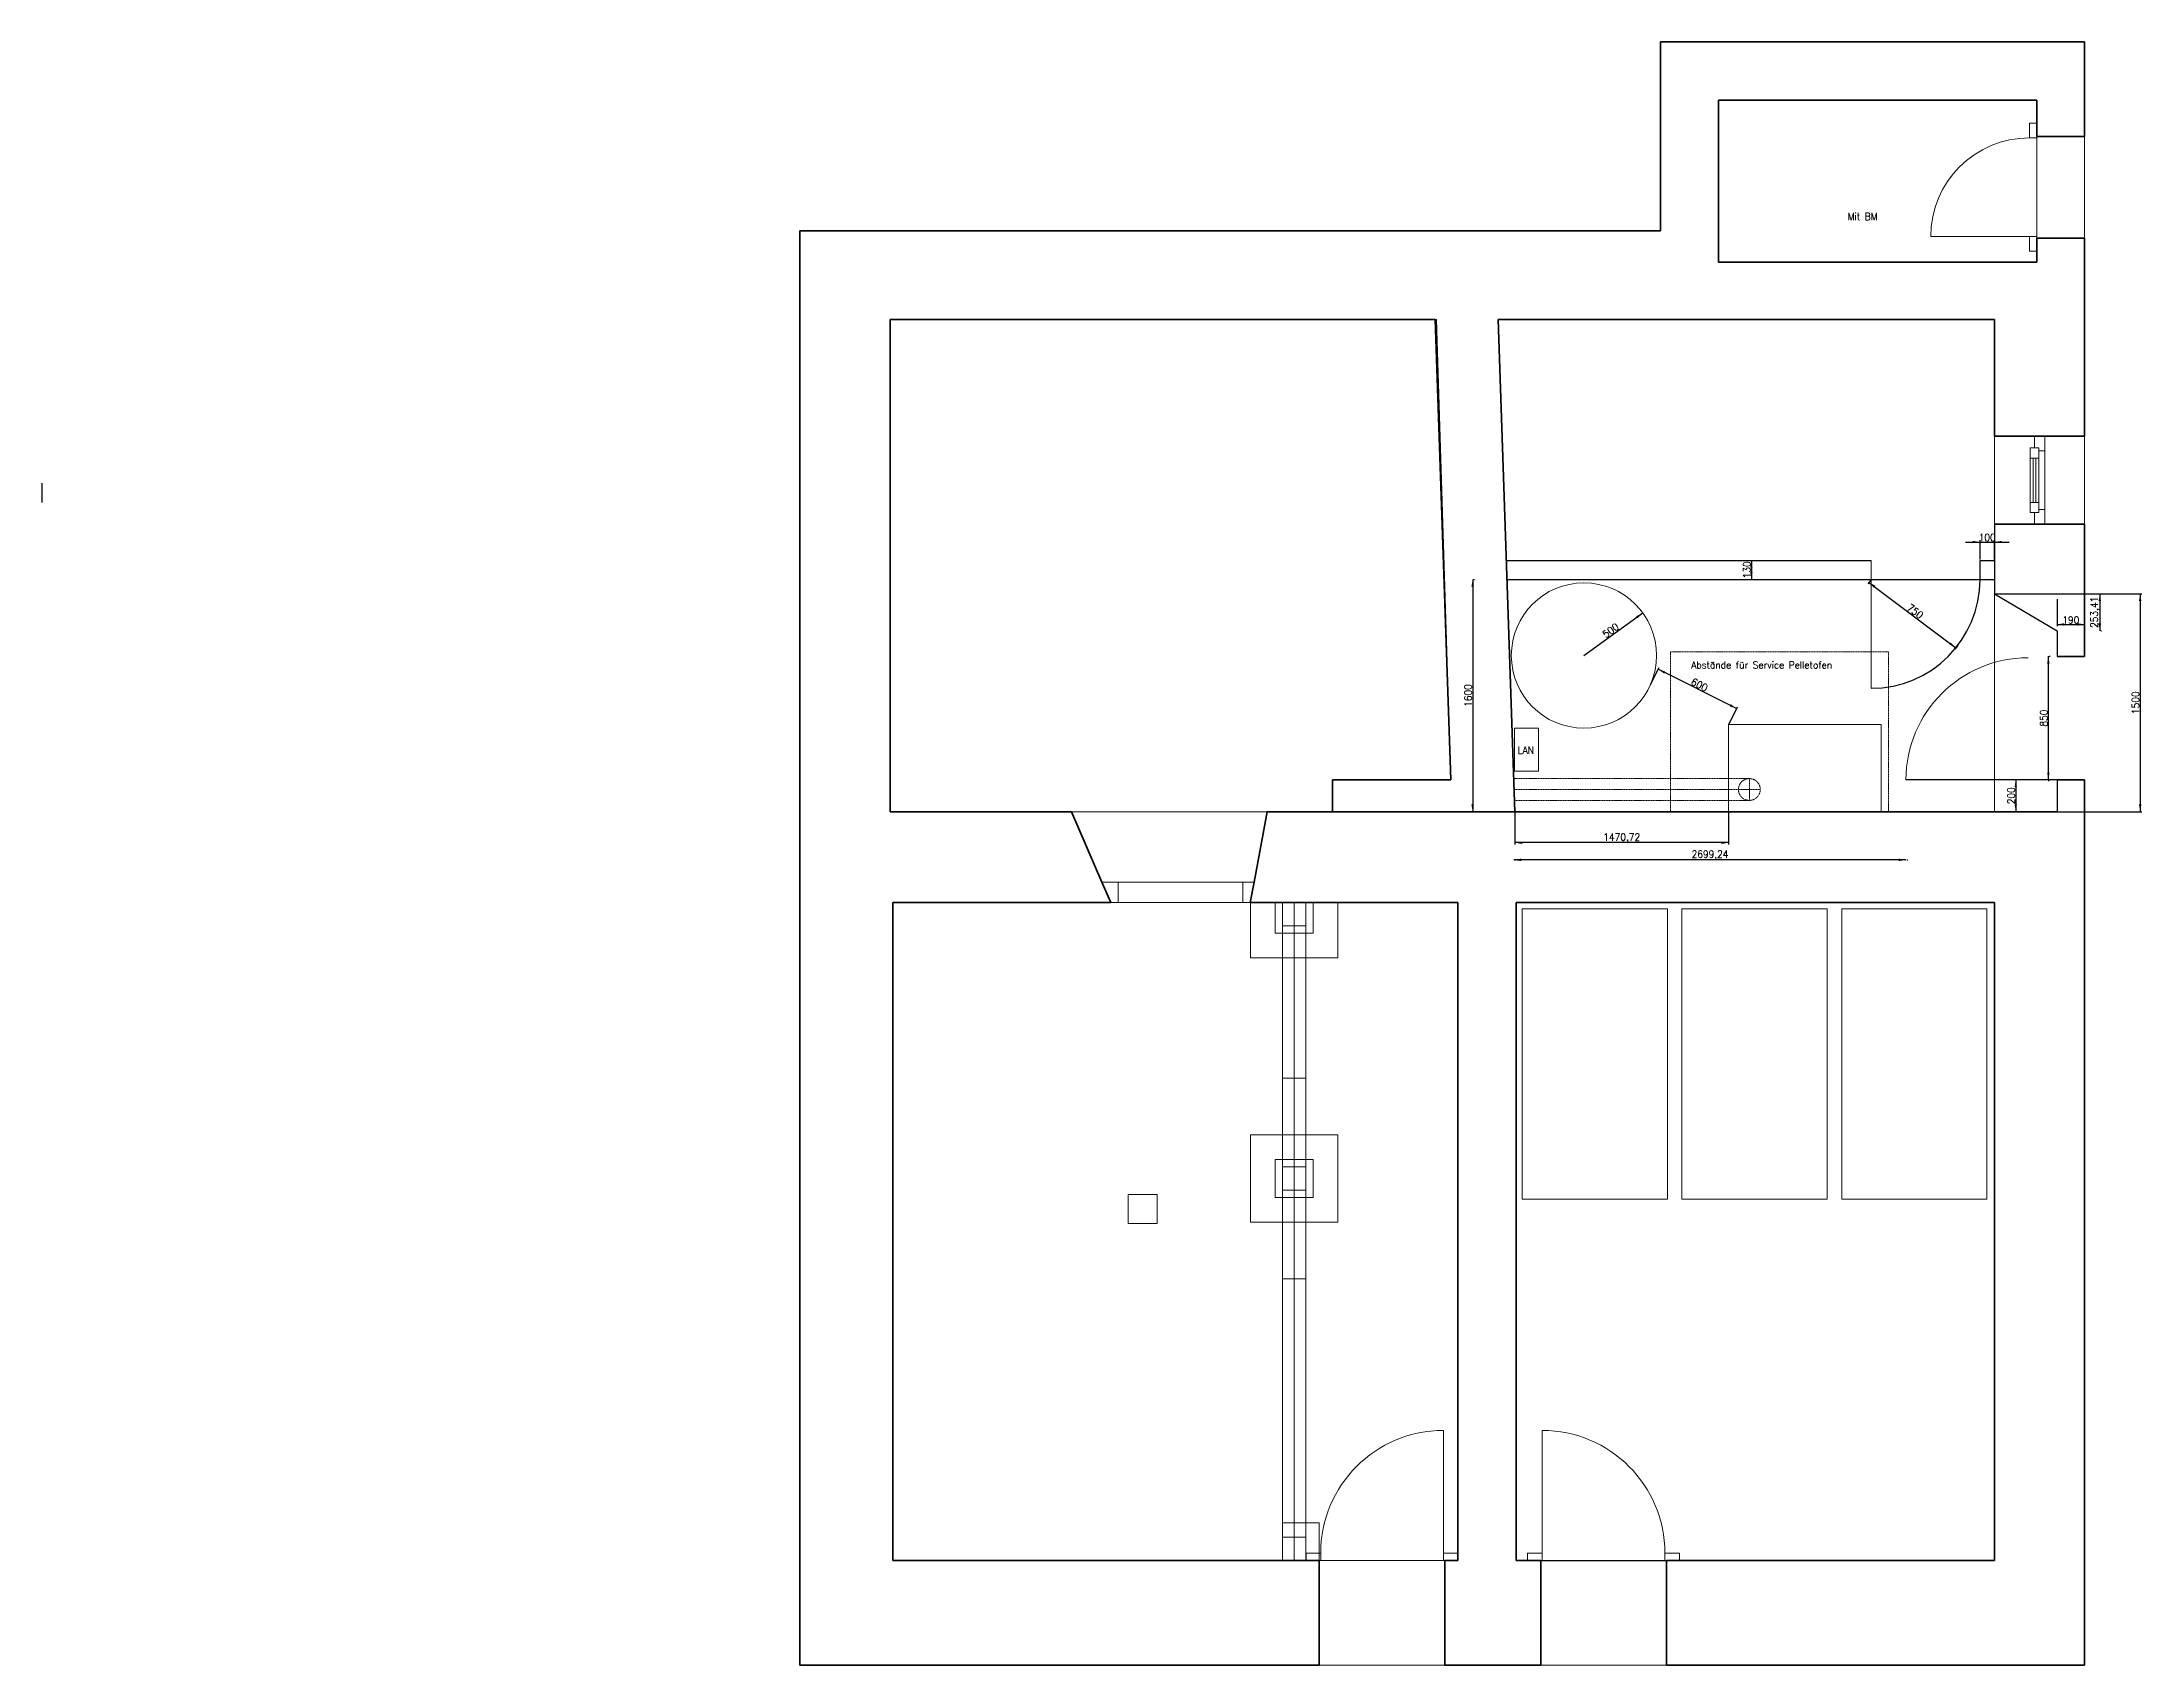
# Model space of a CAD drawing. Header units: millimetres. Extents: x -14546 to 9144, y -9557 to 1648.
# Drawn here: x -14546 to -87, y -9527 to 1648 of the extents above; entities that cross this region are included whole.
import ezdxf

# ---------------------------------------------------------------- set-up
doc = ezdxf.new("R2010")
doc.units = ezdxf.units.MM
doc.linetypes.add('DASHEDTINY', pattern=[2.8575, 1.905, -0.9525])
for name, color, linetype, lineweight in [('001 Bemassungen', 7, 'CONTINUOUS', 0), ('006 Hilfslinie Ofenzonen', 7, 'DASHEDTINY', 0), ('008 Heizung', 7, 'CONTINUOUS', 0), ('100 Betriebsmittel', 7, 'CONTINUOUS', 0), ('LAN Decke', 3, 'CONTINUOUS', 18)]:
    doc.layers.add(name, color=color, linetype=linetype, lineweight=lineweight)
for name, color, linetype in [('010 Aussenwände', 7, 'CONTINUOUS'), ('010 Fenster', 7, 'CONTINUOUS'), ('010 Türen', 7, 'CONTINUOUS'), ('015 Innenwände', 7, 'CONTINUOUS'), ('020 Stützen', 7, 'CONTINUOUS'), ('020 Stützen Neu', 7, 'CONTINUOUS'), ('035 Decken', 7, 'CONTINUOUS'), ('035 Decken Neu', 7, 'CONTINUOUS'), ('036 Deckenbalken Neu', 7, 'CONTINUOUS'), ('080 Raumdefinitionen innen Kontur', 7, 'CONTINUOUS')]:
    doc.layers.add(name, color=color, linetype=linetype)
doc.styles.get("Standard").update_dxf_attribs({"font": 'standard'})
doc.dimstyles.get("Standard").update_dxf_attribs({"dimscale": 10, "dimtxt": 5, "dimasz": 5, "dimexe": 1.25, "dimexo": 0.625, "dimtad": 0, "dimtoh": 1, "dimtxsty": 'standard', "dimcen": 0.09, "dimadec": 0, "dimazin": 0, "dimtfac": 1, "dimtdec": 4, "dimtofl": 0, "dimtmove": 0, "dimatfit": 3, "dimfxl": 1, "dimtolj": 1, "dimtzin": 0, "dimarcsym": 0})

# ---------------------------------------------------------------- blocks, each defined once
blk = doc.blocks.new('*D1')
at = {"layer": '001 Bemassungen', "color": 0, "linetype": 'ByBlock', "lineweight": -2}
for p, q in [((-1302, -1795), (-1002, -1795)), ((-1202, -1916), (-1202, -1782)), ((-1102, -1916), (-1102, -1782))]:
    blk.add_line(p, q, dxfattribs=at)
for points in [[(-1202, -1795), (-1252, -1803), (-1252, -1787)], [(-1102, -1795), (-1052, -1787), (-1052, -1803)]]:
    blk.add_solid(points, dxfattribs=at)
at = {"layer": '001 Bemassungen', "color": 0, "linetype": 'CONTINUOUS', "lineweight": -2, "insert": (-1152, -1764), "char_height": 50, "width": 88.89, "attachment_point": 5}
blk.add_mtext('100', dxfattribs=at)
blk = doc.blocks.new('*D2')
at = {"layer": '001 Bemassungen', "color": 0, "linetype": 'ByBlock', "lineweight": -2}
for p, q in [((-1955, -2057), (-1975, -2083)), ((-1967, -2073), (-1368, -2523)), ((-1356, -2508), (-1375, -2533))]:
    blk.add_line(p, q, dxfattribs=at)
for points in [[(-1967, -2073), (-1922, -2096), (-1932, -2110)], [(-1368, -2523), (-1413, -2500), (-1403, -2487)]]:
    blk.add_solid(points, dxfattribs=at)
at = {"layer": '001 Bemassungen', "color": 0, "linetype": 'CONTINUOUS', "lineweight": -2, "insert": (-1649, -2273), "char_height": 50, "width": 100, "attachment_point": 5, "rotation": 323.0907}
blk.add_mtext('750', dxfattribs=at)
blk = doc.blocks.new('*D3')
at = {"layer": '001 Bemassungen', "color": 0, "linetype": 'ByBlock', "lineweight": -2}
for p, q in [((-4404, -3658), (-4404, -3878)), ((-2933, -3658), (-2933, -3878)), ((-2933, -3865), (-4404, -3865))]:
    blk.add_line(p, q, dxfattribs=at)
for points in [[(-4404, -3865), (-4354, -3857), (-4354, -3874)], [(-2933, -3865), (-2983, -3874), (-2983, -3857)]]:
    blk.add_solid(points, dxfattribs=at)
at = {"layer": '001 Bemassungen', "color": 0, "linetype": 'CONTINUOUS', "lineweight": -2, "insert": (-3669, -3834), "char_height": 50, "width": 230.56, "attachment_point": 5, "rotation": 359.9968}
blk.add_mtext('1470,72', dxfattribs=at)
blk = doc.blocks.new('*D4')
at = {"layer": '001 Bemassungen', "color": 0, "linetype": 'ByBlock', "lineweight": -2}
for p, q in [((-1712, -3984), (-4411, -3984)), ((-4405, -3984), (-4398, -3984)), ((-1705, -3984), (-1699, -3984))]:
    blk.add_line(p, q, dxfattribs=at)
for points in [[(-4411, -3984), (-4361, -3975), (-4361, -3992)], [(-1712, -3984), (-1762, -3992), (-1762, -3975)]]:
    blk.add_solid(points, dxfattribs=at)
at = {"layer": '001 Bemassungen', "color": 0, "linetype": 'CONTINUOUS', "lineweight": -2, "insert": (-3061, -3952), "char_height": 50, "width": 241.67, "attachment_point": 5}
blk.add_mtext('2699,24', dxfattribs=at)
blk = doc.blocks.new('*D5')
at = {"layer": '001 Bemassungen', "color": 0, "linetype": 'ByBlock', "lineweight": -2}
for p, q in [((-3471, -2777), (-3412, -2660)), ((-2878, -2941), (-3418, -2671)), ((-2930, -3047), (-2872, -2930))]:
    blk.add_line(p, q, dxfattribs=at)
for points in [[(-3418, -2671), (-3370, -2686), (-3377, -2701)], [(-2878, -2941), (-2926, -2926), (-2919, -2911)]]:
    blk.add_solid(points, dxfattribs=at)
at = {"layer": '001 Bemassungen', "color": 0, "linetype": 'CONTINUOUS', "lineweight": -2, "insert": (-3134, -2778), "char_height": 50, "width": 100, "attachment_point": 5, "rotation": 333.4477}
blk.add_mtext('600', dxfattribs=at)
blk = doc.blocks.new('*D6')
at = {"layer": '001 Bemassungen', "color": 0, "linetype": 'ByBlock', "lineweight": -2}
blk.add_line((-3929, -2576), (-3524, -2283), dxfattribs=at)
blk.add_solid([(-3524, -2283), (-3560, -2319), (-3570, -2306)], dxfattribs=at)
at = {"layer": '001 Bemassungen', "color": 0, "linetype": 'CONTINUOUS', "lineweight": -2, "insert": (-3745, -2404), "char_height": 50, "width": 100, "attachment_point": 5, "rotation": 35.9109}
blk.add_mtext('500', dxfattribs=at)
blk = doc.blocks.new('*D7')
at = {"layer": '001 Bemassungen', "color": 0, "linetype": 'ByBlock', "lineweight": -2}
for p, q in [((-2776, -1922), (-2776, -2052)), ((-2770, -1922), (-2764, -1922)), ((-2770, -2052), (-2764, -2052))]:
    blk.add_line(p, q, dxfattribs=at)
for points in [[(-2776, -1922), (-2768, -1972), (-2784, -1972)], [(-2776, -2052), (-2784, -2002), (-2768, -2002)]]:
    blk.add_solid(points, dxfattribs=at)
at = {"layer": '001 Bemassungen', "color": 0, "linetype": 'CONTINUOUS', "lineweight": -2, "insert": (-2807, -1987), "char_height": 50, "width": 88.89, "attachment_point": 5, "rotation": 90}
blk.add_mtext('130', dxfattribs=at)
blk = doc.blocks.new('*D8')
at = {"layer": '001 Bemassungen', "color": 0, "linetype": 'ByBlock', "lineweight": -2}
for p, q in [((-4695, -2052), (-4695, -3652)), ((-4689, -2052), (-4683, -2052)), ((-4689, -3652), (-4683, -3652))]:
    blk.add_line(p, q, dxfattribs=at)
for points in [[(-4695, -2052), (-4687, -2102), (-4704, -2102)], [(-4695, -3652), (-4704, -3602), (-4687, -3602)]]:
    blk.add_solid(points, dxfattribs=at)
at = {"layer": '001 Bemassungen', "color": 0, "linetype": 'CONTINUOUS', "lineweight": -2, "insert": (-4727, -2852), "char_height": 50, "width": 127.78, "attachment_point": 5, "rotation": 90}
blk.add_mtext('1600', dxfattribs=at)
blk = doc.blocks.new('*D9')
at = {"layer": '001 Bemassungen', "color": 0, "linetype": 'ByBlock', "lineweight": -2}
for p, q in [((-732, -2582), (-732, -3432)), ((-725, -2582), (-719, -2582)), ((-725, -3432), (-719, -3432))]:
    blk.add_line(p, q, dxfattribs=at)
for points in [[(-732, -2582), (-723, -2632), (-740, -2632)], [(-732, -3432), (-740, -3382), (-723, -3382)]]:
    blk.add_solid(points, dxfattribs=at)
at = {"layer": '001 Bemassungen', "color": 0, "linetype": 'CONTINUOUS', "lineweight": -2, "insert": (-763, -3007), "char_height": 50, "width": 100, "attachment_point": 5, "rotation": 90}
blk.add_mtext('850', dxfattribs=at)
blk = doc.blocks.new('*D10')
at = {"layer": '001 Bemassungen', "color": 0, "linetype": 'ByBlock', "lineweight": -2}
for p, q in [((-1095, -2152), (-87, -2152)), ((-99, -2152), (-99, -3652)), ((-1095, -3652), (-87, -3652))]:
    blk.add_line(p, q, dxfattribs=at)
for points in [[(-99, -2152), (-91, -2202), (-108, -2202)], [(-99, -3652), (-108, -3602), (-91, -3602)]]:
    blk.add_solid(points, dxfattribs=at)
at = {"layer": '001 Bemassungen', "color": 0, "linetype": 'CONTINUOUS', "lineweight": -2, "insert": (-131, -2902), "char_height": 50, "width": 127.78, "attachment_point": 5, "rotation": 89.9999}
blk.add_mtext('1500', dxfattribs=at)
blk = doc.blocks.new('*D11')
at = {"layer": '001 Bemassungen', "color": 0, "linetype": 'ByBlock', "lineweight": -2}
for p, q in [((-377, -2152), (-377, -2406)), ((-371, -2152), (-365, -2152)), ((-371, -2406), (-365, -2406))]:
    blk.add_line(p, q, dxfattribs=at)
for points in [[(-377, -2152), (-369, -2202), (-386, -2202)], [(-377, -2406), (-386, -2356), (-369, -2356)]]:
    blk.add_solid(points, dxfattribs=at)
at = {"layer": '001 Bemassungen', "color": 0, "linetype": 'CONTINUOUS', "lineweight": -2, "insert": (-408, -2279), "char_height": 50, "width": 191.67, "attachment_point": 5, "rotation": 90}
blk.add_mtext('253,41', dxfattribs=at)
blk = doc.blocks.new('*D12')
at = {"layer": '001 Bemassungen', "color": 0, "linetype": 'ByBlock', "lineweight": -2}
for p, q in [((-672, -2189), (-672, -2375)), ((-482, -2189), (-482, -2375)), ((-672, -2363), (-482, -2363))]:
    blk.add_line(p, q, dxfattribs=at)
for points in [[(-672, -2363), (-622, -2354), (-622, -2371)], [(-482, -2363), (-532, -2371), (-532, -2354)]]:
    blk.add_solid(points, dxfattribs=at)
at = {"layer": '001 Bemassungen', "color": 0, "linetype": 'CONTINUOUS', "lineweight": -2, "insert": (-577, -2332), "char_height": 50, "width": 88.89, "attachment_point": 5}
blk.add_mtext('190', dxfattribs=at)
blk = doc.blocks.new('*D13')
at = {"layer": '001 Bemassungen', "color": 0, "linetype": 'ByBlock', "lineweight": -2}
for p, q in [((-678, -3432), (-968, -3432)), ((-956, -3432), (-956, -3652)), ((-678, -3652), (-968, -3652))]:
    blk.add_line(p, q, dxfattribs=at)
for points in [[(-956, -3432), (-948, -3482), (-964, -3482)], [(-956, -3652), (-964, -3602), (-948, -3602)]]:
    blk.add_solid(points, dxfattribs=at)
at = {"layer": '001 Bemassungen', "color": 0, "linetype": 'CONTINUOUS', "lineweight": -2, "insert": (-987, -3542), "char_height": 50, "width": 100, "attachment_point": 5, "rotation": 90}
blk.add_mtext('200', dxfattribs=at)

msp = doc.modelspace()

# ---------------------------------------------------------------- linework, layer by layer
at = {"layer": '006 Hilfslinie Ofenzonen'}
for p, q in [((-4403.993, -3424.015), (-2790.276, -3424.104)), ((-2790.284, -3574.104), (-2790.276, -3424.104)), ((-4404.001, -3574.015), (-2790.284, -3574.104)), ((-4403.997, -3499.015), (-2715.28, -3499.108))]:
    msp.add_line(p, q, dxfattribs=at)
msp.add_lwpolyline([(-3333.28, -3652.197), (-1833.28, -3652.197), (-1833.28, -2552.197), (-3333.28, -2552.197)], close=True, dxfattribs=at)
msp.add_circle((-2790.28, -3499.1), 75, dxfattribs=at)
at = {"layer": '008 Heizung', "linetype": 'CONTINUOUS', "lineweight": 13}
msp.add_lwpolyline([(-2933.281, -3652.197), (-1883.281, -3652.197), (-1883.281, -3052.197), (-2933.281, -3052.197)], close=True, dxfattribs=at)
at = {"layer": '008 Heizung', "color": 7, "linetype": 'CONTINUOUS', "lineweight": 0}
for points in [[(-4354.242, -4319.697), (-3354.242, -4319.697), (-3354.242, -6319.697), (-4354.242, -6319.697)], [(-3254.242, -4319.697), (-2254.242, -4319.697), (-2254.242, -6319.697), (-3254.242, -6319.697)], [(-2154.242, -4319.697), (-1154.242, -4319.697), (-1154.242, -6319.697), (-2154.242, -6319.697)]]:
    msp.add_lwpolyline(points, close=True, dxfattribs=at)
at = {"layer": '008 Heizung'}
msp.add_circle((-3929.12, -2576.41), 500, dxfattribs=at)
at = {"layer": '010 Aussenwände', "color": 7, "linetype": 'CONTINUOUS', "lineweight": 35}
for p, q in [((-811.742, 997.803), (-481.742, 997.803)), ((-811.742, 297.803), (-481.742, 297.803)), ((-826.742, -1067.197), (-1101.742, -1067.197)), ((-756.742, -1067.197), (-826.742, -1067.197)), ((-481.742, -1067.197), (-756.742, -1067.197)), ((-826.742, -1672.197), (-1101.742, -1672.197)), ((-756.742, -1672.197), (-826.742, -1672.197)), ((-481.742, -1672.197), (-756.742, -1672.197)), ((-671.742, -2582.197), (-481.742, -2582.197)), ((-671.742, -3432.2), (-481.742, -3432.197)), ((-5751.742, -8807.197), (-5751.742, -9527.197)), ((-4886.742, -8807.197), (-4886.742, -9527.197)), ((-4226.742, -8807.197), (-4226.742, -9527.197)), ((-3361.742, -8807.197), (-3361.742, -9527.197))]:
    msp.add_line(p, q, dxfattribs=at)
at = {"layer": '010 Aussenwände', "linetype": 'CONTINUOUS', "lineweight": -3}
for p, q in [((-1101.74, -1672.2), (-1101.74, -2152.198)), ((-1101.74, -2152.198), (-671.742, -2407.35)), ((-671.742, -2407.35), (-671.742, -2582.197)), ((-671.742, -3432.2), (-671.742, -3652.2))]:
    msp.add_line(p, q, dxfattribs=at)
at = {"layer": '010 Aussenwände', "color": 7, "linetype": 'CONTINUOUS', "lineweight": 35}
for points in [[(-3401.742, 1647.803), (-3401.742, 1247.803)], [(-481.742, 1647.803), (-3401.742, 1647.803)], [(-481.742, 1647.803), (-481.742, 1247.803)], [(-3401.742, 1247.803), (-3401.742, 347.803)], [(-3001.742, 1247.803), (-811.742, 1247.803)], [(-3001.742, 132.803), (-3001.742, 1247.803)], [(-811.742, 1247.803), (-811.742, 997.803)], [(-481.742, 997.803), (-481.742, 1247.803)], [(-9326.742, 347.803), (-8706.742, 347.803)], [(-9326.742, 347.803), (-9326.742, -3652.197)], [(-3401.742, 347.803), (-8706.742, 347.803)], [(-811.742, 297.803), (-811.742, 132.803)], [(-481.742, 132.803), (-481.742, 297.803)], [(-1101.742, 132.803), (-3001.742, 132.803)], [(-811.742, 132.803), (-1101.742, 132.803)], [(-481.742, -1067.197), (-481.742, 132.803)], [(-8706.742, -3652.197), (-8706.742, -262.197)], [(-8706.742, -262.197), (-4954.58, -262.197)], [(-4519.328, -262.197), (-3401.742, -262.197)], [(-3401.742, -262.197), (-3001.742, -262.197)], [(-3001.742, -262.197), (-1101.742, -262.197)], [(-1101.742, -262.197), (-1101.742, -1067.197)], [(-481.742, -2582.197), (-481.742, -1672.197)], [(-481.742, -8807.197), (-481.742, -3432.197)], [(-9326.742, -3652.197), (-9326.742, -8807.197)], [(-8686.742, -8807.197), (-8686.742, -4277.197)], [(-1101.742, -4277.197), (-1101.742, -8807.197)], [(-9326.742, -9527.197), (-9326.742, -8807.197)], [(-5751.742, -8807.197), (-8686.742, -8807.197)], [(-4796.742, -8807.197), (-4886.742, -8807.197)], [(-4226.742, -8807.197), (-4396.742, -8807.197)], [(-1101.742, -8807.197), (-3361.742, -8807.197)], [(-481.742, -9527.197), (-481.742, -8807.197)], [(-9326.742, -9527.197), (-5751.742, -9527.197)], [(-4886.742, -9527.197), (-4226.742, -9527.197)], [(-3361.742, -9527.197), (-481.742, -9527.197)]]:
    msp.add_lwpolyline(points, dxfattribs=at)
at = {"layer": '010 Fenster', "color": 7, "linetype": 'CONTINUOUS', "lineweight": 0}
for p, q in [((-1101.742, -1067.197), (-1101.742, -1672.197)), ((-796.742, -1147.197), (-856.742, -1147.197)), ((-856.742, -1147.197), (-856.742, -1217.197)), ((-826.742, -1067.197), (-826.742, -1147.197)), ((-826.742, -1147.197), (-796.742, -1147.197)), ((-796.742, -1147.197), (-796.742, -1167.197)), ((-796.742, -1217.197), (-796.742, -1147.197)), ((-756.742, -1167.197), (-756.742, -1067.197)), ((-481.742, -1067.197), (-481.742, -1672.197)), ((-856.742, -1217.197), (-856.742, -1522.197)), ((-856.742, -1217.197), (-796.742, -1217.197)), ((-836.742, -1217.197), (-836.742, -1522.197)), ((-816.742, -1522.197), (-816.742, -1217.197)), ((-796.742, -1167.197), (-756.742, -1167.197)), ((-796.742, -1522.197), (-796.742, -1217.197)), ((-756.742, -1572.197), (-756.742, -1167.197)), ((-796.742, -1522.197), (-856.742, -1522.197)), ((-856.742, -1522.197), (-856.742, -1592.197)), ((-796.742, -1592.197), (-796.742, -1522.197)), ((-756.742, -1572.197), (-796.742, -1572.197)), ((-796.742, -1572.197), (-796.742, -1592.197)), ((-756.742, -1672.197), (-756.742, -1572.197)), ((-856.742, -1592.197), (-796.742, -1592.197)), ((-796.742, -1592.197), (-826.742, -1592.197)), ((-826.742, -1592.197), (-826.742, -1672.197)), ((-7247.615, -4137.197), (-7136.742, -4137.197)), ((-7136.742, -4137.197), (-7136.742, -4277.197)), ((-7136.742, -4137.197), (-6276.742, -4137.197)), ((-6276.742, -4277.197), (-6276.742, -4137.197)), ((-6276.742, -4137.197), (-6200.794, -4137.197)), ((-6226.742, -4277.197), (-7186.742, -4277.197)), ((-7136.742, -4277.197), (-7186.742, -4277.197)), ((-6276.742, -4277.197), (-7136.742, -4277.197)), ((-6226.742, -4277.197), (-6276.742, -4277.197))]:
    msp.add_line(p, q, dxfattribs=at)
at = {"layer": '010 Fenster', "color": 7, "linetype": 'CONTINUOUS', "lineweight": 35}
for p, q in [((-826.742, -1067.197), (-1101.742, -1067.197)), ((-756.742, -1067.197), (-826.742, -1067.197)), ((-756.742, -1067.197), (-826.742, -1067.197)), ((-481.742, -1067.197), (-756.742, -1067.197)), ((-826.742, -1672.197), (-1101.742, -1672.197)), ((-756.742, -1672.197), (-826.742, -1672.197)), ((-756.742, -1672.197), (-826.742, -1672.197)), ((-481.742, -1672.197), (-756.742, -1672.197)), ((-7247.615, -4137.197), (-7458.499, -3652.197)), ((-6200.794, -4137.197), (-6110.905, -3652.197)), ((-7186.742, -4277.197), (-7247.615, -4137.197)), ((-7186.742, -4277.197), (-7247.615, -4137.197)), ((-6226.742, -4277.197), (-6200.794, -4137.197)), ((-6226.742, -4277.197), (-6200.794, -4137.197))]:
    msp.add_line(p, q, dxfattribs=at)
at = {"layer": '010 Türen', "color": 7, "linetype": 'CONTINUOUS', "lineweight": 0}
for p, q in [((-861.742, 987.803), (-861.742, 1087.803)), ((-861.742, 1087.803), (-811.742, 1087.803)), ((-811.742, 1087.803), (-811.742, 987.803)), ((-811.742, 987.803), (-861.742, 987.803)), ((-811.742, 997.803), (-811.742, 297.803)), ((-481.742, 997.803), (-481.742, 297.803)), ((-861.742, 307.803), (-1541.742, 307.803)), ((-861.742, 207.803), (-861.742, 307.803)), ((-861.742, 307.803), (-811.742, 307.803)), ((-811.742, 307.803), (-811.742, 207.803)), ((-811.742, 207.803), (-861.742, 207.803)), ((-731.585, -2582.197), (-731.585, -3442.197)), ((-721.742, -3432.197), (-1561.742, -3432.197)), ((-4896.742, -8757.197), (-4896.742, -7912.197)), ((-4216.742, -8757.197), (-4216.742, -7912.197)), ((-5741.742, -8757.197), (-5841.742, -8757.197)), ((-5841.742, -8757.197), (-5841.742, -8807.197)), ((-5841.742, -8807.197), (-5741.742, -8807.197)), ((-5751.742, -8807.197), (-4886.742, -8807.197)), ((-5741.742, -8807.197), (-5741.742, -8757.197)), ((-4796.742, -8757.197), (-4896.742, -8757.197)), ((-4896.742, -8757.197), (-4896.742, -8807.197)), ((-4896.742, -8807.197), (-4796.742, -8807.197)), ((-4796.742, -8807.197), (-4796.742, -8757.197)), ((-4316.742, -8807.197), (-4316.742, -8757.197)), ((-4316.742, -8757.197), (-4216.742, -8757.197)), ((-4216.742, -8807.197), (-4316.742, -8807.197)), ((-3361.742, -8807.197), (-4226.742, -8807.197)), ((-4216.742, -8757.197), (-4216.742, -8807.197)), ((-3371.742, -8807.197), (-3371.742, -8757.197)), ((-3371.742, -8757.197), (-3271.742, -8757.197)), ((-3271.742, -8807.197), (-3371.742, -8807.197)), ((-3271.742, -8757.197), (-3271.742, -8807.197)), ((-5751.742, -9527.197), (-4886.742, -9527.197)), ((-3361.742, -9527.197), (-4226.742, -9527.197))]:
    msp.add_line(p, q, dxfattribs=at)
at = {"layer": '010 Türen', "color": 7, "linetype": 'CONTINUOUS', "lineweight": 35}
for p, q in [((-811.742, 997.803), (-481.742, 997.803)), ((-811.742, 297.803), (-481.742, 297.803)), ((-5751.742, -8807.197), (-5751.742, -9527.197)), ((-4886.742, -8807.197), (-4886.742, -9527.197)), ((-4226.742, -8807.197), (-4226.742, -9527.197)), ((-3361.742, -8807.197), (-3361.742, -9527.197))]:
    msp.add_line(p, q, dxfattribs=at)
at = {"layer": '010 Türen', "linetype": 'CONTINUOUS', "lineweight": 0}
msp.add_line((-1951.74, -2802.12), (-1951.74, -1922.12), dxfattribs=at)
at = {"layer": '010 Türen'}
for p, q in [((-671.742, -3432.197), (-1711.742, -3432.197)), ((-671.742, -3432.197), (-1671.742, -3432.197)), ((-1101.742, -3652.197), (-671.742, -3652.197))]:
    msp.add_line(p, q, dxfattribs=at)
at = {"layer": '010 Türen', "color": 7, "linetype": 'CONTINUOUS', "lineweight": 0}
for centre, radius, start, end in [((-861.742, 307.803), 680, 90, 180), ((-871.742, -3432.197), 840, 90, 180), ((-4896.742, -8757.197), 845, 90, 180), ((-4216.742, -8757.197), 845, 0, 90)]:
    msp.add_arc(centre, radius, start, end, dxfattribs=at)
at = {"layer": '010 Türen'}
msp.add_arc((-1951.74, -2052.12), 750, 270, 360, dxfattribs=at)
at = {"layer": '015 Innenwände'}
for p, q in [((-14545.599, -1523.046), (-14545.599, -1389.046)), ((-1201.74, -1922.12), (-1101.74, -1922.12))]:
    msp.add_line(p, q, dxfattribs=at)
at = {"layer": '015 Innenwände', "linetype": 'CONTINUOUS', "lineweight": -3}
for p, q in [((-4462.82, -1922.12), (-1951.74, -1922.12)), ((-1201.74, -2052.12), (-1201.74, -1922.12)), ((-4458.43, -2052.12), (-1101.74, -2052.12))]:
    msp.add_line(p, q, dxfattribs=at)
at = {"layer": '015 Innenwände', "color": 7, "linetype": 'CONTINUOUS', "lineweight": 35}
for p, q in [((-7247.615, -4137.197), (-7458.499, -3652.197)), ((-6200.794, -4137.197), (-6110.905, -3652.197)), ((-7186.742, -4277.197), (-7247.615, -4137.197)), ((-6226.742, -4277.197), (-6200.794, -4137.197))]:
    msp.add_line(p, q, dxfattribs=at)
for points in [[(-4954.58, -262.197), (-4846.742, -3432.015)], [(-4404.006, -3652.015), (-4519.328, -262.197)], [(-4846.742, -3432.015), (-5660.905, -3432.015)], [(-5660.905, -3432.015), (-5660.905, -3652.015)], [(-8706.742, -3652.197), (-8686.742, -3652.197)], [(-7458.499, -3652.197), (-8686.742, -3652.197)], [(-671.742, -3652.2), (-6110.905, -3652.197)], [(-5660.905, -3652.015), (-4839.257, -3652.015)], [(-4404.006, -3652.015), (-4839.257, -3652.015)], [(-8686.742, -4277.197), (-7186.742, -4277.197)], [(-6226.742, -4277.197), (-4796.742, -4277.197)], [(-4796.742, -4277.197), (-4796.742, -8807.197)], [(-4396.742, -8807.197), (-4396.742, -4277.197)], [(-4396.742, -4277.197), (-1101.742, -4277.197)]]:
    msp.add_lwpolyline(points, dxfattribs=at)
at = {"layer": '020 Stützen', "color": 7, "linetype": 'CONTINUOUS', "lineweight": 18}
msp.add_lwpolyline([(-7066.742, -6487.197), (-6866.742, -6487.197), (-6866.742, -6287.197), (-7066.742, -6287.197)], close=True, dxfattribs=at)
at = {"layer": '020 Stützen Neu', "linetype": 'CONTINUOUS', "lineweight": 18}
msp.add_line((-5844.242, -4277.197), (-6004.242, -4277.197), dxfattribs=at)
for points in [[(-6004.242, -4437.197), (-5844.242, -4437.197), (-5844.242, -4277.197), (-6004.242, -4277.197)], [(-6004.242, -6257.197), (-5844.242, -6257.197), (-5844.242, -6097.197), (-6004.242, -6097.197)], [(-6004.242, -8807.197), (-5844.242, -8807.197), (-5844.242, -8647.197), (-6004.242, -8647.197)]]:
    msp.add_lwpolyline(points, close=True, dxfattribs=at)
at = {"layer": '035 Decken', "color": 7, "linetype": 'CONTINUOUS', "lineweight": 0}
for points in [[(-8706.742, -3652.197), (-5660.905, -3652.015), (-5660.905, -3432.015), (-4846.742, -3432.015), (-4954.58, -262.197), (-8706.742, -262.197)], [(-8686.742, -8807.197), (-4796.742, -8807.197), (-4796.742, -4277.197), (-8686.742, -4277.197)], [(-4396.742, -8807.197), (-1101.742, -8807.197), (-1101.742, -4277.197), (-4396.742, -4277.197)]]:
    msp.add_lwpolyline(points, close=True, dxfattribs=at)
at = {"layer": '035 Decken Neu', "color": 7, "linetype": 'CONTINUOUS', "lineweight": 0}
msp.add_line((-6054.242, -6047.197), (-6054.242, -6307.197), dxfattribs=at)
at = {"layer": '035 Decken Neu', "linetype": 'CONTINUOUS', "lineweight": 0}
for points in [[(-8706.742, -3652.197), (-5660.905, -3652.015), (-5660.905, -3432.015), (-4846.742, -3432.015), (-4954.58, -262.197), (-8706.742, -262.197)], [(-8686.742, -8807.197), (-4796.742, -8807.197), (-4796.742, -4277.197), (-8686.742, -4277.197)], [(-6224.242, -4657.197), (-5624.242, -4657.197), (-5624.242, -4277.197), (-6224.242, -4277.197)], [(-6054.242, -4487.197), (-5794.242, -4487.197), (-5794.242, -4277.197), (-6054.242, -4277.197)], [(-6224.242, -6477.197), (-5624.242, -6477.197), (-5624.242, -5877.197), (-6224.242, -5877.197)], [(-6054.242, -6307.197), (-5794.242, -6307.197), (-5794.242, -6047.197), (-6054.242, -6047.197)], [(-6004.242, -8807.197), (-5751.742, -8807.197), (-5751.742, -8547.197), (-6004.242, -8547.197)]]:
    msp.add_lwpolyline(points, close=True, dxfattribs=at)
at = {"layer": '035 Decken Neu', "color": 1, "linetype": 'CONTINUOUS', "lineweight": 0}
msp.add_lwpolyline([(-4396.742, -8807.197), (-1101.742, -8807.197), (-1101.742, -4277.197), (-4396.742, -4277.197)], close=True, dxfattribs=at)
at = {"layer": '036 Deckenbalken Neu', "color": 1, "linetype": 'CONTINUOUS', "lineweight": 0}
for p, q in [((-5844.242, -4277.197), (-6004.242, -4277.197)), ((-5844.242, -6867.197), (-5844.242, -5487.197)), ((-5844.242, -8807.197), (-6004.242, -8807.197))]:
    msp.add_line(p, q, dxfattribs=at)
at = {"layer": '036 Deckenbalken Neu', "linetype": 'CONTINUOUS', "lineweight": 0}
for p, q in [((-6004.242, -8807.197), (-6004.242, -4277.197)), ((-5924.242, -8807.197), (-5924.242, -4277.197)), ((-5844.242, -8807.197), (-5844.242, -4277.197)), ((-6004.242, -6867.197), (-6004.242, -5487.197)), ((-5844.242, -5487.197), (-6004.242, -5487.197)), ((-5924.242, -6867.197), (-5924.242, -5487.197)), ((-5844.242, -6867.197), (-6004.242, -6867.197))]:
    msp.add_line(p, q, dxfattribs=at)
at = {"layer": '080 Raumdefinitionen innen Kontur', "color": 7, "linetype": 'CONTINUOUS', "lineweight": 0}
msp.add_line((-4846.742, -3432.017), (-4943.342, -262.197), dxfattribs=at)
at = {"layer": '080 Raumdefinitionen innen Kontur', "linetype": 'CONTINUOUS', "lineweight": 0}
msp.add_line((-6226.742, -4277.197), (-6110.902, -3652.197), dxfattribs=at)
for points in [[(-3001.742, 1247.803), (-3001.742, 132.803), (-811.742, 132.803), (-811.742, 1247.803)], [(-8706.742, -262.197), (-8706.742, -3652.197), (-7458.499, -3652.197), (-7186.742, -4277.197), (-6226.742, -4277.197), (-6110.905, -3652.197), (-5660.905, -3652.015), (-5660.905, -3432.015), (-4846.742, -3432.015), (-4943.344, -262.197)], [(-4519.328, -262.197), (-4404.006, -3652.015), (-1101.742, -3652.197), (-1101.742, -262.197)], [(-8686.742, -4277.197), (-8686.742, -8807.197), (-4796.742, -8807.197), (-4796.742, -4277.197)]]:
    msp.add_lwpolyline(points, close=True, dxfattribs=at)
at = {"layer": '080 Raumdefinitionen innen Kontur'}
msp.add_lwpolyline([(-4396.742, -4277.197), (-4396.742, -8807.197), (-1101.742, -8807.197), (-1101.742, -4277.197)], close=True, dxfattribs=at)
at = {"layer": 'LAN Decke'}
msp.add_lwpolyline([(-4406.902, -3076.739), (-4242.103, -3076.739), (-4242.103, -3372.494), (-4406.902, -3372.494)], close=True, dxfattribs=at)

# ---------------------------------------------------------------- texts
at = {"layer": '006 Hilfslinie Ofenzonen'}
msp.add_text('Abstände für Service Pelletofen', height=50, dxfattribs=at).set_placement((-3190.406, -2666.693))
at = {"layer": '100 Betriebsmittel'}
for s, p in [('Mit BM', (-2113.183, 421.78)), ('LAN', (-4384.426, -3252.953))]:
    msp.add_text(s, height=50, dxfattribs=at).set_placement(p)

# ---------------------------------------------------------------- dimensions: what is measured, and where the dimension line sits
at = {"layer": '001 Bemassungen'}
for p1, p2, distance, picture, middle in [((-1201.74, -1922.12), (-1101.74, -1922.12), 127.152, '*D1', (-1151.74, -1763.718)), ((-2776.109, -1922.122), (-2776.109, -2052.122), 0, '*D7', (-2807.359, -1987.122)), ((-1951.74, -2052.122), (-1352.051, -2502.534), -26.072, '*D2', (-1648.786, -2273.188)), ((-1101.74, -2152.198), (-1101.742, -3652.197), 1002.387, '*D10', (-130.603, -2902.199)), ((-377.204, -2152.198), (-377.204, -2405.611), 0, '*D11', (-408.454, -2278.905)), ((-671.742, -2182.965), (-481.742, -2182.965), -179.84, '*D12', (-576.742, -2331.555)), ((-731.585, -2582.197), (-731.585, -3432.197), 0, '*D9', (-762.835, -3007.197)), ((-2933.2811, -3652.0958), (-4404.0056, -3652.0146), 213.2912, '*D3', (-3668.6534, -3834.0964)), ((-1711.742, -3983.65), (-4410.981, -3983.65), 0, '*D4', (-3061.361, -3952.4))]:
    dim = msp.add_aligned_dim(p1=p1, p2=p2, distance=distance, dimstyle='Standard', dxfattribs=at)
    dim.commit()
    dim.dimension.update_dxf_attribs({"geometry": picture, "text_midpoint": middle})
for p1, p2, distance, text, picture, middle in [((-4695.368, -2052.122), (-4695.368, -3652.197), 0, '1600', '*D8', (-4726.618, -2852.16)), ((-2933.281, -3052.197), (-3473.457, -2782.259), -124.153, '600', '*D5', (-3133.902, -2778.216)), ((-671.742, -3432.197), (-671.742, -3652.197), -284.216, '200', '*D13', (-987.208, -3542.197))]:
    dim = msp.add_aligned_dim(p1=p1, p2=p2, distance=distance, text=text, dimstyle='Standard', dxfattribs=at)
    dim.commit()
    dim.dimension.update_dxf_attribs({"geometry": picture, "text_midpoint": middle})
dim = msp.add_radius_dim(center=(-3929.119, -2576.414), mpoint=(-3524.154, -2283.151), dimstyle='Standard', dxfattribs=at)
dim.commit()
dim.dimension.update_dxf_attribs({"geometry": '*D6', "text_midpoint": (-3744.966, -2404.472)})

doc.saveas('drawing.dxf')
